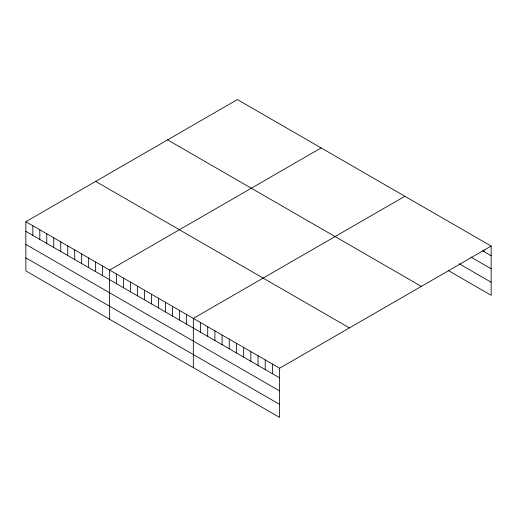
<?xml version="1.0" encoding="UTF-8"?>
<svg xmlns="http://www.w3.org/2000/svg" width="517" height="517" viewBox="0 0 517 517"><rect width="100%" height="100%" fill="white"/><g stroke="black" fill="none" stroke-linecap="round" stroke-linejoin="round"><path stroke-width="0.78" d="M25.85 221.709L279.607 368.214L279.607 417.426L25.85 270.921L25.85 221.709L237.393 99.574L491.15 246.079L491.15 295.291L448.666 270.766M321.135 147.92L109.591 270.055L109.591 319.267M404.869 196.266L193.332 318.401L193.332 367.613M279.607 368.214L491.15 246.079M482.652 250.829L491.15 255.734M470.89 257.091L491.15 268.788M459.122 263.748L491.15 282.237M167.586 139.881L421.342 286.386M95.658 181.402L349.414 327.907M25.85 231.357L279.607 377.862M25.85 244.412L279.607 390.923M25.85 257.867L279.607 404.372M483.957 249.976L483.957 251.579M272.42 364.065L272.42 373.713M265.227 359.91L265.227 369.565M258.041 355.761L258.041 365.416M250.848 351.612L250.848 361.26M243.656 347.456L243.656 357.111M236.469 343.307L236.469 352.962M229.277 339.158L229.277 348.807M222.09 335.003L222.09 344.658M214.898 330.854L214.898 340.509M207.711 326.705L207.711 336.354M200.518 322.55L200.518 332.205M186.353 314.375L186.353 324.023M179.373 310.342L179.373 319.997M172.394 306.316L172.394 315.965M165.414 302.283L165.414 311.938M158.441 298.257L158.441 307.912M151.462 294.231L151.462 303.88M144.482 290.199L144.482 299.854M137.503 286.172L137.503 295.821M130.523 282.14L130.523 291.795M123.544 278.114L123.544 287.762M116.571 274.081L116.571 283.736M102.612 266.029L102.612 275.677M95.632 261.996L95.632 271.651M88.653 257.97L88.653 267.619M81.68 253.937L81.68 263.592M74.7 249.911L74.7 259.56M67.721 245.879L67.721 255.534M60.741 241.853L60.741 251.508M53.762 237.826L53.762 247.475M46.782 233.794L46.782 243.449M39.809 229.768L39.809 239.416M32.829 225.735L32.829 235.39"/></g></svg>
